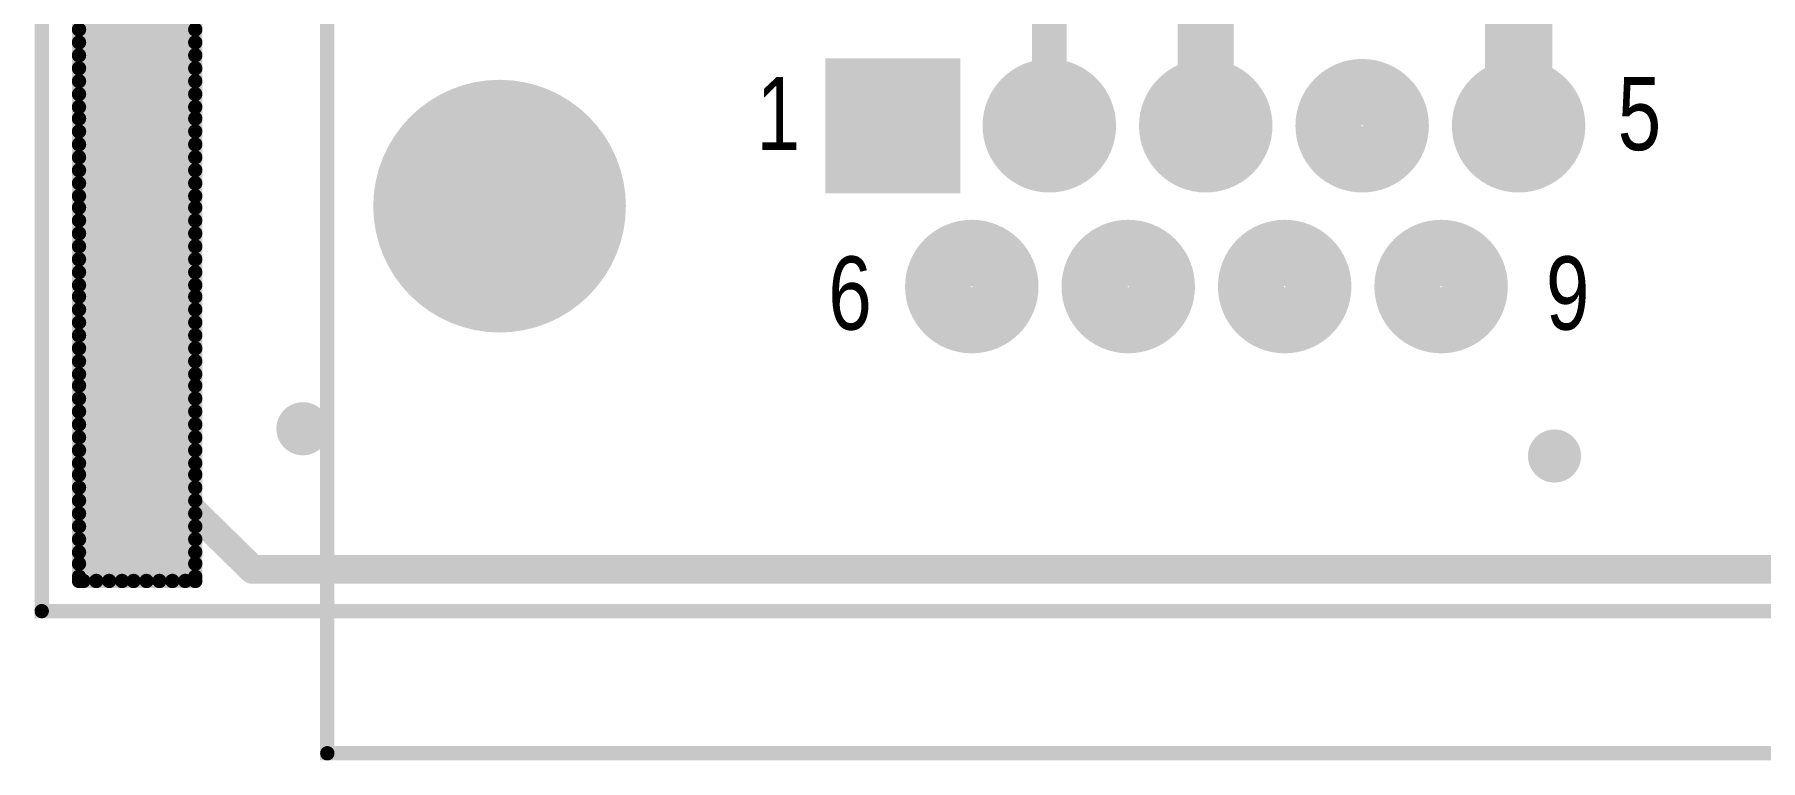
# Model space of a CAD drawing. Extents: x 0 to 3.95, y 0.22 to 3.09.
# Drawn here: x 0 to 1.203, y 0.253 to 0.758 of the extents above; entities that cross this region are included whole.
import ezdxf

# ---------------------------------------------------------------- set-up
doc = ezdxf.new("R2010")
doc.units = 0

msp = doc.modelspace()

# ---------------------------------------------------------------- linework, layer by layer
at = {"const_width": 0.01}
msp.add_lwpolyline([(0.005, 2.719), (0.005, 0.357), (3.942, 0.357), (3.942, 2.719), (0.005, 2.719)], close=True, dxfattribs=at)
at = {"const_width": 0.005}
msp.add_lwpolyline([(0.0025, 0.357, 1), (0.0075, 0.357, 1)], format="xyb", close=True, dxfattribs=at)
at = {"layer": 'DRL'}
for points, const_width in [([(0.589, 0.695, 1), (0.607, 0.695, 1)], 0.019), ([(0.698, 0.695, 1), (0.716, 0.695, 1)], 0.019), ([(0.807, 0.695, 1), (0.825, 0.695, 1)], 0.019), ([(0.916, 0.695, 1), (0.934, 0.695, 1)], 0.019), ([(1.025, 0.695, 1), (1.043, 0.695, 1)], 0.019), ([(0.293, 0.639, 1), (0.355, 0.639, 1)], 0.063), ([(0.644, 0.583, 1), (0.662, 0.583, 1)], 0.019), ([(0.753, 0.583, 1), (0.771, 0.583, 1)], 0.019), ([(0.862, 0.583, 1), (0.88, 0.583, 1)], 0.019), ([(0.971, 0.583, 1), (0.989, 0.583, 1)], 0.019), ([(0.182, 0.484, 1), (0.192, 0.484, 1)], 0.01), ([(1.054, 0.465, 1), (1.064, 0.465, 1)], 0.01)]:
    msp.add_lwpolyline(points, format="xyb", close=True, dxfattribs=dict(at, const_width=const_width))
at = {"layer": 'SST', "const_width": 0.01}
for points in [[(0.031, 0.378), (0.031, 1.454)], [(0.034, 0.378), (0.034, 1.454)], [(0.043, 0.378), (0.043, 1.454)], [(0.052, 0.378), (0.052, 1.454)], [(0.061, 0.378), (0.061, 1.454)], [(0.069, 0.378), (0.069, 1.454)], [(0.078, 0.378), (0.078, 1.454)], [(0.087, 0.378), (0.087, 1.454)], [(0.096, 0.378), (0.096, 1.454)], [(0.105, 0.378), (0.105, 1.454)], [(0.112, 0.378), (0.112, 1.454)], [(0.031, 0.762), (0.112, 0.762)], [(0.031, 0.753), (0.112, 0.753)], [(0.031, 0.744), (0.112, 0.744)], [(0.031, 0.735), (0.112, 0.735)], [(0.031, 0.726), (0.112, 0.726)], [(0.031, 0.717), (0.112, 0.717)], [(0.031, 0.708), (0.112, 0.708)], [(0.031, 0.7), (0.112, 0.7)], [(0.031, 0.691), (0.112, 0.691)], [(0.031, 0.682), (0.112, 0.682)], [(0.031, 0.673), (0.112, 0.673)], [(0.031, 0.664), (0.112, 0.664)], [(0.031, 0.655), (0.112, 0.655)], [(0.031, 0.646), (0.112, 0.646)], [(0.031, 0.638), (0.112, 0.638)], [(0.031, 0.629), (0.112, 0.629)], [(0.031, 0.62), (0.112, 0.62)], [(0.031, 0.611), (0.112, 0.611)], [(0.031, 0.602), (0.112, 0.602)], [(0.031, 0.593), (0.112, 0.593)], [(0.031, 0.584), (0.112, 0.584)], [(0.031, 0.576), (0.112, 0.576)], [(0.031, 0.567), (0.112, 0.567)], [(0.031, 0.558), (0.112, 0.558)], [(0.031, 0.549), (0.112, 0.549)], [(0.031, 0.54), (0.112, 0.54)], [(0.031, 0.531), (0.112, 0.531)], [(0.031, 0.522), (0.112, 0.522)], [(0.031, 0.514), (0.112, 0.514)], [(0.031, 0.505), (0.112, 0.505)], [(0.031, 0.496), (0.112, 0.496)], [(0.031, 0.487), (0.112, 0.487)], [(0.031, 0.478), (0.112, 0.478)], [(0.031, 0.469), (0.112, 0.469)], [(0.031, 0.46), (0.112, 0.46)], [(0.031, 0.452), (0.112, 0.452)], [(0.031, 0.443), (0.112, 0.443)], [(0.031, 0.434), (0.112, 0.434)], [(0.031, 0.425), (0.112, 0.425)], [(0.031, 0.416), (0.112, 0.416)], [(0.031, 0.407), (0.112, 0.407)], [(0.031, 0.398), (0.112, 0.398)], [(0.031, 0.39), (0.112, 0.39)], [(0.031, 0.381), (0.112, 0.381)], [(0.031, 0.378), (0.112, 0.378)]]:
    msp.add_lwpolyline(points, dxfattribs=at)
msp.add_lwpolyline([(0.204, 0.258), (1.429, 0.258), (1.429, 0.771), (0.204, 0.771), (0.204, 0.258)], close=True, dxfattribs=at)
at = {"layer": 'SST', "const_width": 0.005}
for points in [[(0.0285, 0.762, 1), (0.0335, 0.762, 1)], [(0.0285, 0.753, 1), (0.0335, 0.753, 1)], [(0.1095, 0.762, 1), (0.1145, 0.762, 1)], [(0.1095, 0.753, 1), (0.1145, 0.753, 1)], [(0.0285, 0.744, 1), (0.0335, 0.744, 1)], [(0.1095, 0.744, 1), (0.1145, 0.744, 1)], [(0.0285, 0.735, 1), (0.0335, 0.735, 1)], [(0.1095, 0.735, 1), (0.1145, 0.735, 1)], [(0.0285, 0.726, 1), (0.0335, 0.726, 1)], [(0.0285, 0.717, 1), (0.0335, 0.717, 1)], [(0.1095, 0.726, 1), (0.1145, 0.726, 1)], [(0.1095, 0.717, 1), (0.1145, 0.717, 1)], [(0.0285, 0.708, 1), (0.0335, 0.708, 1)], [(0.1095, 0.708, 1), (0.1145, 0.708, 1)], [(0.0285, 0.7, 1), (0.0335, 0.7, 1)], [(0.1095, 0.7, 1), (0.1145, 0.7, 1)], [(0.0285, 0.691, 1), (0.0335, 0.691, 1)], [(0.0285, 0.682, 1), (0.0335, 0.682, 1)], [(0.1095, 0.691, 1), (0.1145, 0.691, 1)], [(0.1095, 0.682, 1), (0.1145, 0.682, 1)], [(0.0285, 0.673, 1), (0.0335, 0.673, 1)], [(0.1095, 0.673, 1), (0.1145, 0.673, 1)], [(0.0285, 0.664, 1), (0.0335, 0.664, 1)], [(0.1095, 0.664, 1), (0.1145, 0.664, 1)], [(0.0285, 0.655, 1), (0.0335, 0.655, 1)], [(0.0285, 0.646, 1), (0.0335, 0.646, 1)], [(0.1095, 0.655, 1), (0.1145, 0.655, 1)], [(0.1095, 0.646, 1), (0.1145, 0.646, 1)], [(0.0285, 0.638, 1), (0.0335, 0.638, 1)], [(0.1095, 0.638, 1), (0.1145, 0.638, 1)], [(0.0285, 0.629, 1), (0.0335, 0.629, 1)], [(0.1095, 0.629, 1), (0.1145, 0.629, 1)], [(0.0285, 0.62, 1), (0.0335, 0.62, 1)], [(0.0285, 0.611, 1), (0.0335, 0.611, 1)], [(0.1095, 0.62, 1), (0.1145, 0.62, 1)], [(0.1095, 0.611, 1), (0.1145, 0.611, 1)], [(0.0285, 0.602, 1), (0.0335, 0.602, 1)], [(0.1095, 0.602, 1), (0.1145, 0.602, 1)], [(0.0285, 0.593, 1), (0.0335, 0.593, 1)], [(0.1095, 0.593, 1), (0.1145, 0.593, 1)], [(0.0285, 0.584, 1), (0.0335, 0.584, 1)], [(0.0285, 0.576, 1), (0.0335, 0.576, 1)], [(0.1095, 0.584, 1), (0.1145, 0.584, 1)], [(0.1095, 0.576, 1), (0.1145, 0.576, 1)], [(0.0285, 0.567, 1), (0.0335, 0.567, 1)], [(0.1095, 0.567, 1), (0.1145, 0.567, 1)], [(0.0285, 0.558, 1), (0.0335, 0.558, 1)], [(0.0285, 0.549, 1), (0.0335, 0.549, 1)], [(0.1095, 0.558, 1), (0.1145, 0.558, 1)], [(0.1095, 0.549, 1), (0.1145, 0.549, 1)], [(0.0285, 0.54, 1), (0.0335, 0.54, 1)], [(0.1095, 0.54, 1), (0.1145, 0.54, 1)], [(0.0285, 0.531, 1), (0.0335, 0.531, 1)], [(0.1095, 0.531, 1), (0.1145, 0.531, 1)], [(0.0285, 0.522, 1), (0.0335, 0.522, 1)], [(0.0285, 0.514, 1), (0.0335, 0.514, 1)], [(0.1095, 0.522, 1), (0.1145, 0.522, 1)], [(0.1095, 0.514, 1), (0.1145, 0.514, 1)], [(0.0285, 0.505, 1), (0.0335, 0.505, 1)], [(0.1095, 0.505, 1), (0.1145, 0.505, 1)], [(0.0285, 0.496, 1), (0.0335, 0.496, 1)], [(0.1095, 0.496, 1), (0.1145, 0.496, 1)], [(0.0285, 0.487, 1), (0.0335, 0.487, 1)], [(0.0285, 0.478, 1), (0.0335, 0.478, 1)], [(0.1095, 0.487, 1), (0.1145, 0.487, 1)], [(0.1095, 0.478, 1), (0.1145, 0.478, 1)], [(0.0285, 0.469, 1), (0.0335, 0.469, 1)], [(0.1095, 0.469, 1), (0.1145, 0.469, 1)], [(0.0285, 0.46, 1), (0.0335, 0.46, 1)], [(0.0285, 0.452, 1), (0.0335, 0.452, 1)], [(0.1095, 0.46, 1), (0.1145, 0.46, 1)], [(0.1095, 0.452, 1), (0.1145, 0.452, 1)], [(0.0285, 0.443, 1), (0.0335, 0.443, 1)], [(0.1095, 0.443, 1), (0.1145, 0.443, 1)], [(0.0285, 0.434, 1), (0.0335, 0.434, 1)], [(0.1095, 0.434, 1), (0.1145, 0.434, 1)], [(0.0285, 0.425, 1), (0.0335, 0.425, 1)], [(0.0285, 0.416, 1), (0.0335, 0.416, 1)], [(0.1095, 0.425, 1), (0.1145, 0.425, 1)], [(0.1095, 0.416, 1), (0.1145, 0.416, 1)], [(0.0285, 0.407, 1), (0.0335, 0.407, 1)], [(0.1095, 0.407, 1), (0.1145, 0.407, 1)], [(0.0285, 0.398, 1), (0.0335, 0.398, 1)], [(0.1095, 0.398, 1), (0.1145, 0.398, 1)], [(0.0285, 0.39, 1), (0.0335, 0.39, 1)], [(0.0285, 0.381, 1), (0.0335, 0.381, 1)], [(0.1095, 0.39, 1), (0.1145, 0.39, 1)], [(0.1095, 0.381, 1), (0.1145, 0.381, 1)], [(0.0285, 0.378, 1), (0.0335, 0.378, 1)], [(0.0285, 0.378, 1), (0.0335, 0.378, 1)], [(0.0315, 0.378, 1), (0.0365, 0.378, 1)], [(0.0405, 0.378, 1), (0.0455, 0.378, 1)], [(0.0495, 0.378, 1), (0.0545, 0.378, 1)], [(0.0585, 0.378, 1), (0.0635, 0.378, 1)], [(0.0665, 0.378, 1), (0.0715, 0.378, 1)], [(0.0755, 0.378, 1), (0.0805, 0.378, 1)], [(0.0845, 0.378, 1), (0.0895, 0.378, 1)], [(0.0935, 0.378, 1), (0.0985, 0.378, 1)], [(0.1025, 0.378, 1), (0.1075, 0.378, 1)], [(0.1095, 0.378, 1), (0.1145, 0.378, 1)], [(0.1095, 0.378, 1), (0.1145, 0.378, 1)], [(0.2015, 0.258, 1), (0.2065, 0.258, 1)], [(0.2015, 0.258, 1), (0.2065, 0.258, 1)]]:
    msp.add_lwpolyline(points, format="xyb", close=True, dxfattribs=at)
at = {"layer": 'TOP'}
for points, const_width in [([(0.1, 1.723), (0.1, 0.437)], 0.02), ([(0.816, 0.695), (0.816, 0.896)], 0.039), ([(0.816, 0.695), (0.816, 0.896)], 0.039), ([(1.034, 0.789), (1.034, 0.695)], 0.047), ([(0.707, 0.771), (0.707, 0.695)], 0.024), ([(0.1, 0.437), (0.152, 0.386)], 0.02), ([(0.152, 0.386), (3.315, 0.386)], 0.02)]:
    msp.add_lwpolyline(points, dxfattribs=dict(at, const_width=const_width))
for points, const_width in [([(0.684, 0.695, 1), (0.73, 0.695, 1)], 0.047), ([(0.793, 0.695, 1), (0.839, 0.695, 1)], 0.047), ([(0.902, 0.695, 1), (0.948, 0.695, 1)], 0.047), ([(1.011, 0.695, 1), (1.057, 0.695, 1)], 0.047), ([(0.28, 0.639, 1), (0.368, 0.639, 1)], 0.088), ([(0.8062, 0.695, 1), (0.8257, 0.695, 1)], 0.0195), ([(0.8062, 0.695, 1), (0.8257, 0.695, 1)], 0.0195), ([(1.0223, 0.695, 1), (1.0458, 0.695, 1)], 0.0235), ([(0.701, 0.695, 1), (0.713, 0.695, 1)], 0.012), ([(0.63, 0.583, 1), (0.676, 0.583, 1)], 0.047), ([(0.739, 0.583, 1), (0.785, 0.583, 1)], 0.047), ([(0.848, 0.583, 1), (0.894, 0.583, 1)], 0.047), ([(0.957, 0.583, 1), (1.003, 0.583, 1)], 0.047), ([(0.178, 0.484, 1), (0.196, 0.484, 1)], 0.019), ([(1.05, 0.465, 1), (1.068, 0.465, 1)], 0.019), ([(0.095, 0.437, 1), (0.105, 0.437, 1)], 0.01), ([(0.095, 0.437, 1), (0.105, 0.437, 1)], 0.01), ([(0.147, 0.386, 1), (0.157, 0.386, 1)], 0.01), ([(0.147, 0.386, 1), (0.157, 0.386, 1)], 0.01)]:
    msp.add_lwpolyline(points, format="xyb", close=True, dxfattribs=dict(at, const_width=const_width))
msp.add_solid([(0.551, 0.648), (0.645, 0.648), (0.551, 0.742), (0.645, 0.742)], dxfattribs=at)

# ---------------------------------------------------------------- texts
at = {"layer": 'SST', "width": 0.8}
for s, p in [('1', (0.503, 0.678)), ('5', (1.103, 0.678)), ('6', (0.553, 0.553)), ('9', (1.053, 0.553))]:
    msp.add_text(s, height=0.051, dxfattribs=at).set_placement(p)

doc.saveas('drawing.dxf')
